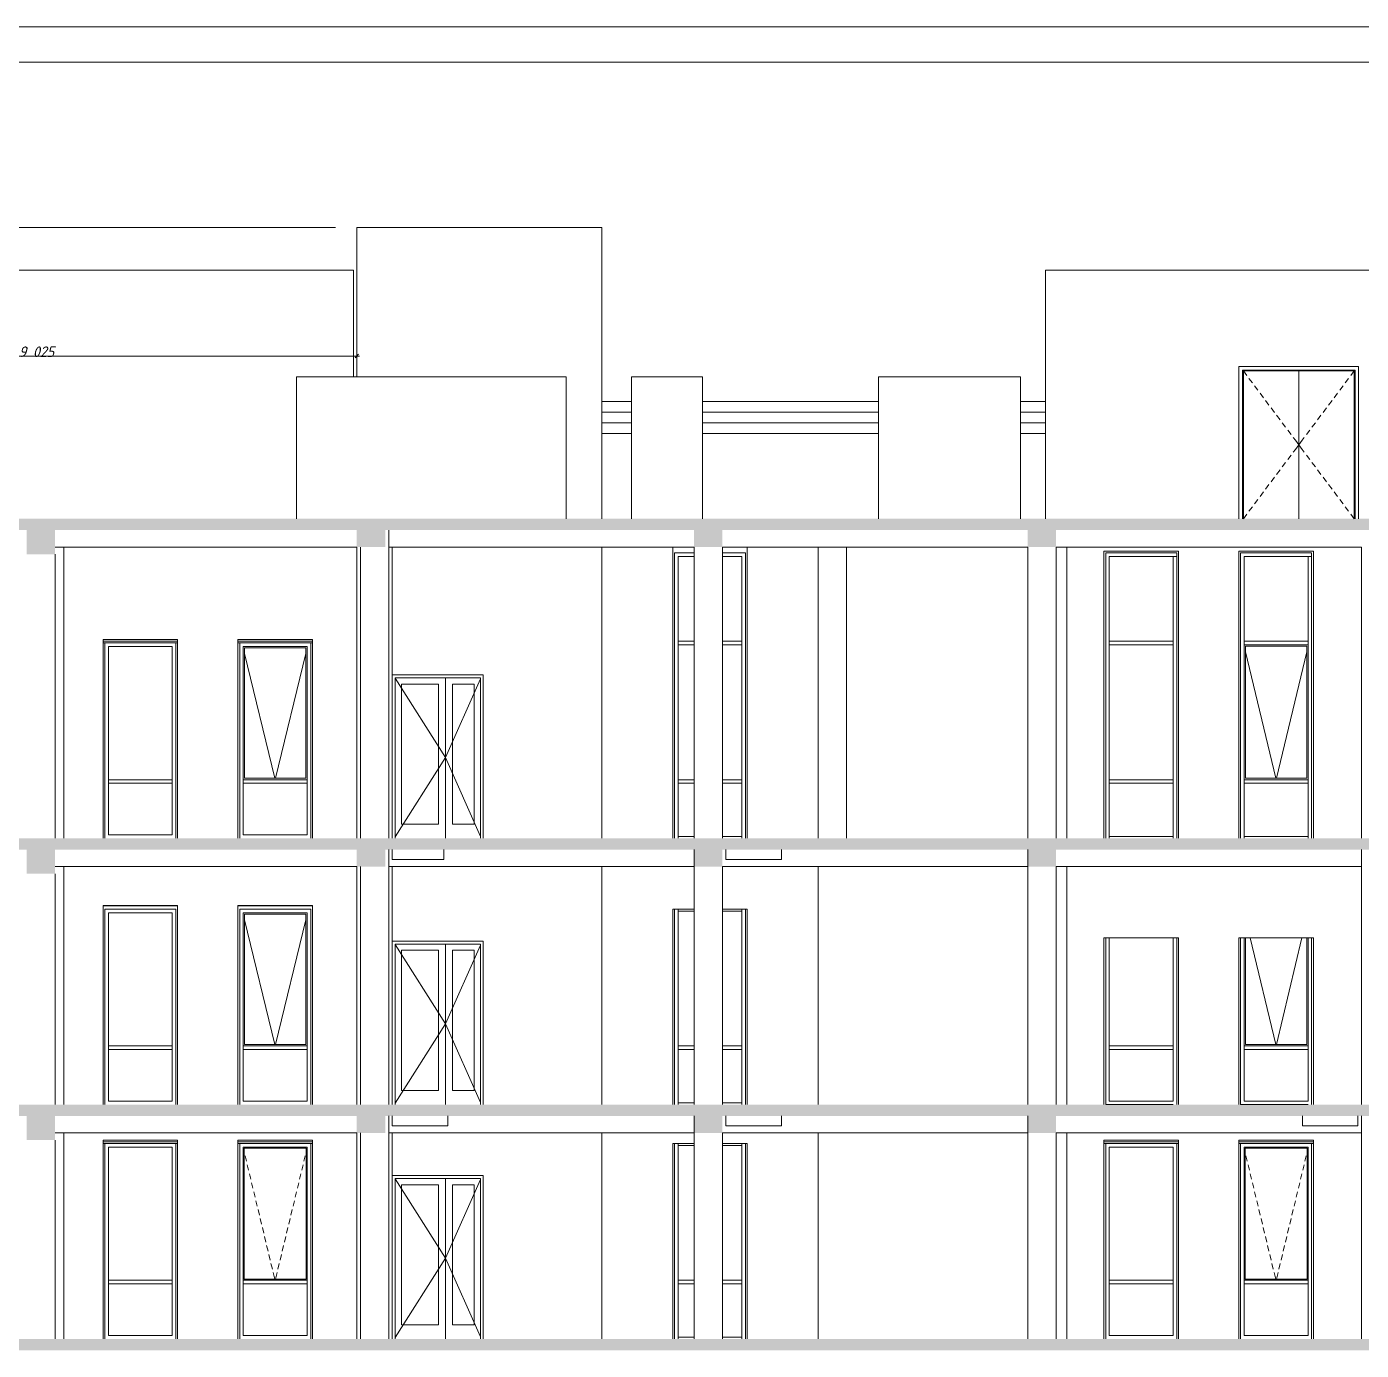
# Model space of a CAD drawing. Header units: millimetres. Extents: x 1499747 to 4230374, y -28481 to 441852.
# Drawn here: x 2360744 to 2379544, y 13355 to 31994 of the extents above; entities that cross this region are included whole.
import ezdxf
from ezdxf.xclip import XClip

# ---------------------------------------------------------------- set-up
doc = ezdxf.new("R2010")
doc.units = ezdxf.units.MM
doc.header["$MEASUREMENT"] = 0
doc.header["$XCLIPFRAME"] = 0
for name, color, linetype, lineweight in [('1 Разрез_23_0_Ном._пера__7_Ном._пера__7', 7, 'Continuous', 18), ('1 Разрез_23_Витражные окна_Ном._пера__1_Ном._пера__7', 7, 'Continuous', 18), ('1 Разрез_23_Витражные окна_Ном._пера__92_Ном._пера__233', 233, 'Continuous', 18), ('1 Разрез_23_Выступы_Ном._пера__1_Ном._пера__7', 7, 'Continuous', 18), ('1 Разрез_23_Двери Archicad_Ном._пера__3_Ном._пера__30', 30, 'Continuous', 18), ('1 Разрез_23_Двери Archicad_Ном._пера__87_Ном._пера__251', 251, 'Continuous', 18), ('1 Разрез_23_Конструктив - Балки_Ном._пера__10_Ном._пера__134', 134, 'Continuous', 18), ('1 Разрез_23_Конструктив - Балки_Ном._пера__7', 7, 'Continuous', 18), ('1 Разрез_23_Конструктив - Колонны_Ном._пера__1_Ном._пера__7', 7, 'Continuous', 18), ('1 Разрез_23_Конструктив - Колонны_Ном._пера__8_Ном._пера__12', 12, 'Continuous', 18), ('1 Разрез_23_Конструктив - Отвестрия для Шахты в перекрытие_Ном._пера__1_Ном._пера__7', 7, 'Continuous', 18), ('1 Разрез_23_Конструктив - Перекрытия_Ном._пера__7', 7, 'Continuous', 18), ('1 Разрез_23_Конструктив - Стены Ненесущие Газоблок_Ном._пера__1_Ном._пера__7', 7, 'Continuous', 18), ('1 Разрез_23_Конструктив - Стены Ненесущие Газоблок_Ном._пера__87_Ном._пера__251', 251, 'Continuous', 18), ('1 Разрез_23_Конструктив - Стены Несущие_Ном._пера__1_Ном._пера__7', 7, 'Continuous', 18), ('1 Разрез_23_Конструктив - Стены Несущие_Ном._пера__87_Ном._пера__251', 251, 'Continuous', 18), ('1 Разрез_23_Окна Archicad_Ном._пера__87_Ном._пера__251', 251, 'Continuous', 18), ('1 Разрез_23_Размер - ГКЛ перегородки_Ном._пера__1_Ном._пера__7', 7, 'Continuous', 18), ('1 Разрез_23_Размер - Общий_Ном._пера__1_Ном._пера__7', 7, 'Continuous', 18), ('1 Разрез_23_Ребра Навес_Ном._пера__1_Ном._пера__7', 7, 'Continuous', 18)]:
    doc.layers.add(name, color=color, linetype=linetype, lineweight=lineweight)
doc.layers.add('Чертеж и Рисунок', color=7, linetype='Continuous')
doc.styles.add('СГЕНЕРИР_СТИЛЬ_1', font='')
doc.styles.get('СГЕНЕРИР_СТИЛЬ_1').set_extended_font_data('GOST Common', italic=True)

# ---------------------------------------------------------------- blocks, each defined once
blk = doc.blocks.new('Чертеж_1_23', base_point=(1274000, 29700))
at = {"layer": '1 Разрез_23_Конструктив - Балки_Ном._пера__7', "linetype": 'Continuous'}
for points in [[(1254542, 52580), (1254542, 52240), (1254942, 52240), (1254942, 52580)], [(1259592, 52580), (1259192, 52580), (1259192, 52340), (1259592, 52340)], [(1264342, 52580), (1263942, 52580), (1263942, 52340), (1264342, 52340)], [(1269042, 52580), (1268642, 52580), (1268642, 52340), (1269042, 52340)], [(1254542, 48080), (1254542, 47740), (1254942, 47740), (1254942, 48080)], [(1259592, 48080), (1259192, 48080), (1259192, 47840), (1259592, 47840)], [(1264342, 48080), (1263942, 48080), (1263942, 47840), (1264342, 47840)], [(1269042, 48080), (1268642, 48080), (1268642, 47840), (1269042, 47840)], [(1254542, 44330), (1254542, 43990), (1254942, 43990), (1254942, 44330)], [(1259592, 44330), (1259192, 44330), (1259192, 44090), (1259592, 44090)], [(1264342, 44330), (1263942, 44330), (1263942, 44090), (1264342, 44090)], [(1269042, 44330), (1268642, 44330), (1268642, 44090), (1269042, 44090)]]:
    blk.add_hatch(color=256, dxfattribs=at).paths.add_polyline_path(points)
at = {"layer": '1 Разрез_23_Конструктив - Перекрытия_Ном._пера__7', "linetype": 'Continuous'}
for points in [[(1247807, 52580), (1256659, 52580), (1256659, 52740), (1247807, 52740)], [(1256659, 52740), (1256659, 52580), (1277941, 52580), (1277941, 52740)], [(1256659, 48240), (1244717, 48240), (1244717, 48080), (1256659, 48080)], [(1256659, 48240), (1256659, 48080), (1277992, 48080), (1277992, 48240)], [(1256659, 44490), (1239242, 44490), (1239242, 44330), (1256659, 44330)], [(1277992, 44490), (1256659, 44490), (1256659, 44330), (1277992, 44330)], [(1256659, 41190), (1240392, 41190), (1240392, 41030), (1256659, 41030)], [(1256659, 41030), (1277992, 41030), (1277992, 41190), (1256659, 41190)]]:
    blk.add_hatch(color=256, dxfattribs=at).paths.add_polyline_path(points)
at = {"layer": '1 Разрез_23_0_Ном._пера__7_Ном._пера__7', "linetype": 'Continuous', "flags": 128}
blk.add_lwpolyline([(1316000, 59668), (1232000, 59668)], dxfattribs=at)
blk.add_lwpolyline([(1234000, 59168), (1234000, 768), (1315500, 768), (1315500, 59168)], close=True, dxfattribs=at)
at = {"layer": '1 Разрез_23_Витражные окна_Ном._пера__1_Ном._пера__7', "linetype": 'Continuous'}
for p, q in [((1263667, 52260), (1263667, 51690)), ((1263942, 52260), (1263667, 52260)), ((1263717, 52210), (1263717, 51690)), ((1263942, 52210), (1263717, 52210)), ((1264387, 52260), (1264342, 52260)), ((1264387, 52210), (1264342, 52210)), ((1264667, 52260), (1264387, 52260)), ((1264617, 52210), (1264387, 52210)), ((1264617, 51690), (1264617, 52210)), ((1264667, 51690), (1264667, 52260)), ((1269742, 52260), (1270692, 52260)), ((1269742, 51280), (1269742, 52260)), ((1269792, 52210), (1270692, 52210)), ((1269792, 51280), (1269792, 52210)), ((1270692, 52260), (1270742, 52260)), ((1270692, 52210), (1270742, 52210)), ((1270692, 52210), (1270692, 51280)), ((1270742, 52260), (1270742, 52210)), ((1270742, 52210), (1270742, 51280)), ((1271642, 52260), (1272592, 52260)), ((1271642, 51280), (1271642, 52260)), ((1271692, 52210), (1272592, 52210)), ((1271692, 51280), (1271692, 52210)), ((1272592, 52260), (1272642, 52260)), ((1272592, 52210), (1272642, 52210)), ((1272592, 52210), (1272592, 51280)), ((1272642, 52260), (1272642, 52210)), ((1272642, 52210), (1272642, 51280)), ((1263667, 51690), (1263667, 50990)), ((1263717, 51690), (1263717, 51015)), ((1264617, 51015), (1264617, 51690)), ((1264667, 50990), (1264667, 51690)), ((1269742, 50990), (1269742, 51280)), ((1269792, 51015), (1269792, 51280)), ((1270692, 51280), (1270692, 50990)), ((1270742, 51280), (1270742, 50990)), ((1271642, 50990), (1271642, 51280)), ((1271692, 51015), (1271692, 51280)), ((1272592, 51280), (1272592, 50990)), ((1272642, 51280), (1272642, 50990)), ((1255642, 50640), (1255642, 50990)), ((1256142, 50990), (1255642, 50990)), ((1256642, 50990), (1256142, 50990)), ((1256642, 50640), (1256642, 50990)), ((1257542, 50640), (1257542, 50990)), ((1258042, 50990), (1257542, 50990)), ((1258542, 50990), (1258042, 50990)), ((1258542, 50640), (1258542, 50990)), ((1263667, 50990), (1263667, 49040)), ((1263942, 51015), (1263717, 51015)), ((1263717, 51015), (1263717, 50990)), ((1263717, 50990), (1263717, 50965)), ((1263717, 50965), (1263717, 49065)), ((1263942, 50965), (1263717, 50965)), ((1264387, 51015), (1264342, 51015)), ((1264387, 50965), (1264342, 50965)), ((1264617, 51015), (1264387, 51015)), ((1264617, 50965), (1264387, 50965)), ((1264617, 50990), (1264617, 51015)), ((1264617, 50965), (1264617, 50990)), ((1264617, 49065), (1264617, 50965)), ((1264667, 49040), (1264667, 50990)), ((1269742, 49040), (1269742, 50990)), ((1269792, 50990), (1269792, 51015)), ((1270692, 51015), (1269792, 51015)), ((1269792, 50965), (1269792, 50990)), ((1269792, 49065), (1269792, 50965)), ((1270692, 50965), (1269792, 50965)), ((1270692, 50990), (1270692, 50560)), ((1270742, 50990), (1270742, 50560)), ((1271642, 49040), (1271642, 50990)), ((1271692, 50990), (1271692, 51015)), ((1272592, 51015), (1271692, 51015)), ((1271692, 50965), (1271692, 50990)), ((1271692, 49065), (1271692, 50965)), ((1272592, 50965), (1271692, 50965)), ((1272592, 50990), (1272592, 50560)), ((1272642, 50990), (1272642, 50560)), ((1255692, 50640), (1255692, 50940)), ((1256142, 50940), (1255692, 50940)), ((1256592, 50940), (1256142, 50940)), ((1256592, 50640), (1256592, 50940)), ((1257592, 50640), (1257592, 50940)), ((1258042, 50940), (1257592, 50940)), ((1257612, 49085), (1257612, 50920)), ((1257612, 50920), (1258472, 50920)), ((1258492, 50940), (1258042, 50940)), ((1258472, 50920), (1258472, 49085)), ((1258492, 50640), (1258492, 50940)), ((1271712, 50945), (1271712, 49085)), ((1272572, 50945), (1271712, 50945)), ((1272572, 49085), (1272572, 50945)), ((1255642, 49240), (1255642, 50640)), ((1255692, 49240), (1255692, 50640)), ((1256592, 49240), (1256592, 50640)), ((1256642, 49240), (1256642, 50640)), ((1257542, 49240), (1257542, 50640)), ((1257592, 49240), (1257592, 50640)), ((1258492, 49240), (1258492, 50640)), ((1258542, 49240), (1258542, 50640)), ((1270692, 50560), (1270692, 49040)), ((1270742, 50560), (1270742, 49040)), ((1272592, 50560), (1272592, 49040)), ((1272642, 50560), (1272642, 49040)), ((1255642, 49040), (1255642, 49240)), ((1255692, 49065), (1255692, 49240)), ((1256592, 49040), (1256592, 49240)), ((1256642, 49040), (1256642, 49240)), ((1257542, 49040), (1257542, 49240)), ((1257592, 49065), (1257592, 49240)), ((1258472, 49085), (1257612, 49085)), ((1258492, 49040), (1258492, 49240)), ((1258542, 49040), (1258542, 49240)), ((1271712, 49085), (1272572, 49085)), ((1255642, 48240), (1255642, 49040)), ((1255692, 49065), (1256142, 49065)), ((1255692, 49040), (1255692, 49065)), ((1255692, 49015), (1255692, 49040)), ((1255692, 49015), (1256142, 49015)), ((1255692, 48290), (1255692, 49015)), ((1256142, 49065), (1256592, 49065)), ((1256142, 49015), (1256592, 49015)), ((1256592, 48290), (1256592, 49040)), ((1256642, 48240), (1256642, 49040)), ((1257542, 48240), (1257542, 49040)), ((1257592, 49065), (1258042, 49065)), ((1257592, 49040), (1257592, 49065)), ((1257592, 49015), (1257592, 49040)), ((1257592, 49015), (1258042, 49015)), ((1257592, 48290), (1257592, 49015)), ((1258042, 49065), (1258492, 49065)), ((1258042, 49015), (1258492, 49015)), ((1258492, 48290), (1258492, 49040)), ((1258542, 48240), (1258542, 49040)), ((1263667, 49040), (1263667, 48240)), ((1263942, 49065), (1263717, 49065)), ((1263717, 49065), (1263717, 49040)), ((1263717, 49040), (1263717, 49015)), ((1263717, 49015), (1263717, 48265)), ((1263942, 49015), (1263717, 49015)), ((1264387, 49065), (1264342, 49065)), ((1264387, 49015), (1264342, 49015)), ((1264617, 49065), (1264387, 49065)), ((1264617, 49015), (1264387, 49015)), ((1264617, 49040), (1264617, 49065)), ((1264617, 49015), (1264617, 49040)), ((1264617, 48265), (1264617, 49015)), ((1264667, 48240), (1264667, 49040)), ((1269742, 48690), (1269742, 49040)), ((1269792, 49040), (1269792, 49065)), ((1270692, 49065), (1269792, 49065)), ((1269792, 49015), (1269792, 49040)), ((1270692, 49015), (1269792, 49015)), ((1269792, 48690), (1269792, 49015)), ((1270692, 49040), (1270692, 48690)), ((1270742, 49040), (1270742, 48690)), ((1271642, 48690), (1271642, 49040)), ((1271692, 49040), (1271692, 49065)), ((1272592, 49065), (1271692, 49065)), ((1271692, 49015), (1271692, 49040)), ((1272592, 49015), (1271692, 49015)), ((1271692, 48690), (1271692, 49015)), ((1272592, 49040), (1272592, 48690)), ((1272642, 49040), (1272642, 48690)), ((1269742, 48240), (1269742, 48690)), ((1269792, 48265), (1269792, 48690)), ((1270692, 48690), (1270692, 48240)), ((1270742, 48690), (1270742, 48240)), ((1271642, 48240), (1271642, 48690)), ((1271692, 48265), (1271692, 48690)), ((1272592, 48690), (1272592, 48240)), ((1272642, 48690), (1272642, 48240)), ((1255692, 48290), (1256142, 48290)), ((1256142, 48290), (1256592, 48290)), ((1257592, 48290), (1258042, 48290)), ((1258042, 48290), (1258492, 48290)), ((1263942, 48265), (1263717, 48265)), ((1263717, 48265), (1263717, 48240)), ((1264387, 48265), (1264342, 48265)), ((1264617, 48265), (1264387, 48265)), ((1264617, 48240), (1264617, 48265)), ((1269792, 48240), (1269792, 48265)), ((1270692, 48265), (1269792, 48265)), ((1271692, 48240), (1271692, 48265)), ((1272592, 48265), (1271692, 48265)), ((1255642, 46890), (1255642, 47240)), ((1256142, 47240), (1255642, 47240)), ((1255692, 46890), (1255692, 47190)), ((1256142, 47190), (1255692, 47190)), ((1256642, 47240), (1256142, 47240)), ((1256592, 47190), (1256142, 47190)), ((1256592, 46890), (1256592, 47190)), ((1256642, 46890), (1256642, 47240)), ((1257542, 46890), (1257542, 47240)), ((1258042, 47240), (1257542, 47240)), ((1257592, 46890), (1257592, 47190)), ((1258042, 47190), (1257592, 47190)), ((1258542, 47240), (1258042, 47240)), ((1258492, 47190), (1258042, 47190)), ((1258492, 46890), (1258492, 47190)), ((1258542, 46890), (1258542, 47240)), ((1263667, 47240), (1263667, 45290)), ((1263717, 47240), (1263717, 47215)), ((1263717, 47215), (1263717, 45315)), ((1263942, 47215), (1263717, 47215)), ((1264387, 47215), (1264342, 47215)), ((1264617, 47215), (1264387, 47215)), ((1264617, 47215), (1264617, 47240)), ((1264617, 45315), (1264617, 47215)), ((1264667, 45290), (1264667, 47240)), ((1257612, 45335), (1257612, 47170)), ((1257612, 47170), (1258472, 47170)), ((1258472, 47170), (1258472, 45335)), ((1255642, 45490), (1255642, 46890)), ((1255692, 45490), (1255692, 46890)), ((1256592, 45490), (1256592, 46890)), ((1256642, 45490), (1256642, 46890)), ((1257542, 45490), (1257542, 46890)), ((1257592, 45490), (1257592, 46890)), ((1258492, 45490), (1258492, 46890)), ((1258542, 45490), (1258542, 46890)), ((1269742, 46100), (1269742, 46840)), ((1269792, 46100), (1269792, 46840)), ((1270692, 46840), (1270692, 46790)), ((1270742, 46840), (1270742, 46790)), ((1271642, 46100), (1271642, 46840)), ((1271692, 46100), (1271692, 46840)), ((1271712, 46840), (1271712, 45335)), ((1272572, 45335), (1272572, 46840)), ((1272592, 46840), (1272592, 46790)), ((1272642, 46840), (1272642, 46790)), ((1270692, 46790), (1270692, 46100)), ((1270742, 46790), (1270742, 46100)), ((1272592, 46790), (1272592, 46100)), ((1272642, 46790), (1272642, 46100)), ((1269742, 45290), (1269742, 46100)), ((1269792, 45315), (1269792, 46100)), ((1270692, 46100), (1270692, 45390)), ((1270742, 46100), (1270742, 45390)), ((1271642, 45290), (1271642, 46100)), ((1271692, 45315), (1271692, 46100)), ((1272592, 46100), (1272592, 45390)), ((1272642, 46100), (1272642, 45390)), ((1255642, 45290), (1255642, 45490)), ((1255692, 45315), (1255692, 45490)), ((1255692, 45290), (1255692, 45315)), ((1255692, 45315), (1256142, 45315)), ((1256142, 45315), (1256592, 45315)), ((1256592, 45290), (1256592, 45490)), ((1256642, 45290), (1256642, 45490)), ((1257542, 45290), (1257542, 45490)), ((1257592, 45315), (1257592, 45490)), ((1257592, 45290), (1257592, 45315)), ((1257592, 45315), (1258042, 45315)), ((1258472, 45335), (1257612, 45335)), ((1258042, 45315), (1258492, 45315)), ((1258492, 45290), (1258492, 45490)), ((1258542, 45290), (1258542, 45490)), ((1263942, 45315), (1263717, 45315)), ((1263717, 45315), (1263717, 45290)), ((1264387, 45315), (1264342, 45315)), ((1264617, 45315), (1264387, 45315)), ((1264617, 45290), (1264617, 45315)), ((1269792, 45290), (1269792, 45315)), ((1270692, 45315), (1269792, 45315)), ((1270692, 45390), (1270692, 45290)), ((1270742, 45390), (1270742, 45290)), ((1271692, 45290), (1271692, 45315)), ((1272592, 45315), (1271692, 45315)), ((1271712, 45335), (1272572, 45335)), ((1272592, 45390), (1272592, 45290)), ((1272642, 45390), (1272642, 45290)), ((1255642, 44490), (1255642, 45290)), ((1255692, 45265), (1255692, 45290)), ((1255692, 45265), (1256142, 45265)), ((1255692, 44540), (1255692, 45265)), ((1256142, 45265), (1256592, 45265)), ((1256592, 44540), (1256592, 45290)), ((1256642, 44490), (1256642, 45290)), ((1257542, 44490), (1257542, 45290)), ((1257592, 45265), (1257592, 45290)), ((1257592, 45265), (1258042, 45265)), ((1257592, 44540), (1257592, 45265)), ((1258042, 45265), (1258492, 45265)), ((1258492, 44540), (1258492, 45290)), ((1258542, 44490), (1258542, 45290)), ((1263667, 45290), (1263667, 44490)), ((1263717, 45290), (1263717, 45265)), ((1263717, 45265), (1263717, 44515)), ((1263942, 45265), (1263717, 45265)), ((1264387, 45265), (1264342, 45265)), ((1264617, 45265), (1264387, 45265)), ((1264617, 45265), (1264617, 45290)), ((1264617, 44515), (1264617, 45265)), ((1264667, 44490), (1264667, 45290)), ((1269742, 44490), (1269742, 45290)), ((1269792, 45265), (1269792, 45290)), ((1270692, 45265), (1269792, 45265)), ((1269792, 44540), (1269792, 45265)), ((1270692, 45290), (1270692, 44540)), ((1270742, 45290), (1270742, 44490)), ((1271642, 44490), (1271642, 45290)), ((1271692, 44540), (1271692, 45290)), ((1272592, 45265), (1271692, 45265)), ((1272592, 45290), (1272592, 44540)), ((1272642, 45290), (1272642, 44490)), ((1255692, 44540), (1256142, 44540)), ((1256142, 44540), (1256592, 44540)), ((1257592, 44540), (1258042, 44540)), ((1258042, 44540), (1258492, 44540)), ((1263942, 44515), (1263717, 44515)), ((1263717, 44515), (1263717, 44490)), ((1264387, 44515), (1264342, 44515)), ((1264617, 44515), (1264387, 44515)), ((1264617, 44490), (1264617, 44515)), ((1270692, 44490), (1269742, 44490)), ((1270692, 44540), (1269792, 44540)), ((1272592, 44490), (1271642, 44490)), ((1272592, 44540), (1271692, 44540)), ((1255642, 43590), (1255642, 43940)), ((1256142, 43940), (1255642, 43940)), ((1255692, 43590), (1255692, 43890)), ((1256142, 43890), (1255692, 43890)), ((1256642, 43940), (1256142, 43940)), ((1256592, 43890), (1256142, 43890)), ((1256592, 43590), (1256592, 43890)), ((1256642, 43590), (1256642, 43940)), ((1257542, 43590), (1257542, 43940)), ((1258042, 43940), (1257542, 43940)), ((1257592, 43590), (1257592, 43890)), ((1258042, 43890), (1257592, 43890)), ((1257607, 43875), (1258477, 43875)), ((1257607, 42030), (1257607, 43875)), ((1258542, 43940), (1258042, 43940)), ((1258492, 43890), (1258042, 43890)), ((1258477, 43875), (1258477, 42030)), ((1258492, 43590), (1258492, 43890)), ((1258542, 43590), (1258542, 43940)), ((1263667, 43940), (1263667, 41990)), ((1263717, 43940), (1263717, 43915)), ((1263717, 43915), (1263942, 43915)), ((1263717, 43915), (1263717, 42015)), ((1264342, 43915), (1264387, 43915)), ((1264387, 43915), (1264617, 43915)), ((1264617, 43915), (1264617, 43940)), ((1264617, 42015), (1264617, 43915)), ((1264667, 41990), (1264667, 43940)), ((1269742, 43590), (1269742, 43940)), ((1270242, 43940), (1269742, 43940)), ((1269792, 43590), (1269792, 43890)), ((1270242, 43890), (1269792, 43890)), ((1270742, 43940), (1270242, 43940)), ((1270692, 43890), (1270242, 43890)), ((1270692, 43590), (1270692, 43890)), ((1270742, 43590), (1270742, 43940)), ((1271642, 43590), (1271642, 43940)), ((1272142, 43940), (1271642, 43940)), ((1271692, 43590), (1271692, 43890)), ((1272142, 43890), (1271692, 43890)), ((1271707, 43875), (1272577, 43875)), ((1271707, 42030), (1271707, 43875)), ((1272642, 43940), (1272142, 43940)), ((1272592, 43890), (1272142, 43890)), ((1272577, 43875), (1272577, 42030)), ((1272592, 43590), (1272592, 43890)), ((1272642, 43590), (1272642, 43940)), ((1255642, 42190), (1255642, 43590)), ((1255692, 42190), (1255692, 43590)), ((1256592, 42190), (1256592, 43590)), ((1256642, 42190), (1256642, 43590)), ((1257542, 42190), (1257542, 43590)), ((1257592, 42190), (1257592, 43590)), ((1258492, 42190), (1258492, 43590)), ((1258542, 42190), (1258542, 43590)), ((1269742, 42190), (1269742, 43590)), ((1269792, 42190), (1269792, 43590)), ((1270692, 42190), (1270692, 43590)), ((1270742, 42190), (1270742, 43590)), ((1271642, 42190), (1271642, 43590)), ((1271692, 42190), (1271692, 43590)), ((1272592, 42190), (1272592, 43590)), ((1272642, 42190), (1272642, 43590)), ((1255642, 41990), (1255642, 42190)), ((1255692, 42015), (1255692, 42190)), ((1256592, 41990), (1256592, 42190)), ((1256642, 41990), (1256642, 42190)), ((1257542, 41990), (1257542, 42190)), ((1257592, 42015), (1257592, 42190)), ((1258492, 41990), (1258492, 42190)), ((1258542, 41990), (1258542, 42190)), ((1269742, 41990), (1269742, 42190)), ((1269792, 42015), (1269792, 42190)), ((1270692, 41990), (1270692, 42190)), ((1270742, 41990), (1270742, 42190)), ((1271642, 41990), (1271642, 42190)), ((1271692, 42015), (1271692, 42190)), ((1272592, 41990), (1272592, 42190)), ((1272642, 41990), (1272642, 42190)), ((1255642, 41190), (1255642, 41990)), ((1255692, 42015), (1256142, 42015)), ((1255692, 41990), (1255692, 42015)), ((1255692, 41965), (1255692, 41990)), ((1255692, 41965), (1256142, 41965)), ((1255692, 41240), (1255692, 41965)), ((1256142, 42015), (1256592, 42015)), ((1256142, 41965), (1256592, 41965)), ((1256592, 41240), (1256592, 41990)), ((1256642, 41190), (1256642, 41990)), ((1257542, 41190), (1257542, 41990)), ((1257592, 42015), (1258042, 42015)), ((1257592, 41990), (1257592, 42015)), ((1257592, 41965), (1257592, 41990)), ((1257592, 41965), (1258042, 41965)), ((1257592, 41240), (1257592, 41965)), ((1258477, 42030), (1257607, 42030)), ((1258042, 42015), (1258492, 42015)), ((1258042, 41965), (1258492, 41965)), ((1258492, 41240), (1258492, 41990)), ((1258542, 41190), (1258542, 41990)), ((1263667, 41990), (1263667, 41190)), ((1263717, 42015), (1263717, 41990)), ((1263717, 42015), (1263942, 42015)), ((1263717, 41990), (1263717, 41965)), ((1263717, 41965), (1263717, 41215)), ((1263717, 41965), (1263942, 41965)), ((1264342, 42015), (1264387, 42015)), ((1264342, 41965), (1264387, 41965)), ((1264387, 42015), (1264617, 42015)), ((1264387, 41965), (1264617, 41965)), ((1264617, 41990), (1264617, 42015)), ((1264617, 41965), (1264617, 41990)), ((1264617, 41215), (1264617, 41965)), ((1264667, 41190), (1264667, 41990)), ((1269742, 41190), (1269742, 41990)), ((1269792, 42015), (1270242, 42015)), ((1269792, 41990), (1269792, 42015)), ((1269792, 41965), (1269792, 41990)), ((1269792, 41965), (1270242, 41965)), ((1269792, 41240), (1269792, 41965)), ((1270242, 42015), (1270692, 42015)), ((1270242, 41965), (1270692, 41965)), ((1270692, 41240), (1270692, 41990)), ((1270742, 41190), (1270742, 41990)), ((1271642, 41190), (1271642, 41990)), ((1271692, 42015), (1272142, 42015)), ((1271692, 41990), (1271692, 42015)), ((1271692, 41965), (1271692, 41990)), ((1271692, 41965), (1272142, 41965)), ((1271692, 41240), (1271692, 41965)), ((1272577, 42030), (1271707, 42030)), ((1272142, 42015), (1272592, 42015)), ((1272142, 41965), (1272592, 41965)), ((1272592, 41240), (1272592, 41990)), ((1272642, 41190), (1272642, 41990)), ((1255692, 41240), (1256142, 41240)), ((1256142, 41240), (1256592, 41240)), ((1257592, 41240), (1258042, 41240)), ((1258042, 41240), (1258492, 41240)), ((1263942, 41215), (1263717, 41215)), ((1263717, 41215), (1263717, 41190)), ((1264387, 41215), (1264342, 41215)), ((1264617, 41215), (1264387, 41215)), ((1264617, 41190), (1264617, 41215)), ((1269792, 41240), (1270242, 41240)), ((1270242, 41240), (1270692, 41240)), ((1271692, 41240), (1272142, 41240)), ((1272142, 41240), (1272592, 41240))]:
    blk.add_line(p, q, dxfattribs=at)
at = {"layer": '1 Разрез_23_Витражные окна_Ном._пера__92_Ном._пера__233', "linetype": 'Continuous'}
for p, q in [((1257612, 50841), (1258036, 49085)), ((1258472, 50841), (1258048, 49085)), ((1271712, 50865), (1272136, 49085)), ((1272572, 50865), (1272147, 49085)), ((1257612, 47091), (1258036, 45335)), ((1258472, 47091), (1258048, 45335)), ((1271777, 46840), (1272136, 45335)), ((1272506, 46840), (1272147, 45335)), ((1257592, 43874), (1257605, 43817)), ((1258492, 43874), (1258478, 43817)), ((1271692, 43874), (1271705, 43817)), ((1272592, 43874), (1272578, 43817)), ((1257617, 43768), (1257636, 43691)), ((1257648, 43642), (1257666, 43564)), ((1258436, 43642), (1258417, 43564)), ((1258466, 43768), (1258447, 43691)), ((1271717, 43768), (1271736, 43691)), ((1271748, 43642), (1271766, 43564)), ((1272536, 43642), (1272517, 43564)), ((1272566, 43768), (1272547, 43691)), ((1257678, 43516), (1257697, 43438)), ((1258405, 43516), (1258386, 43438)), ((1271778, 43516), (1271797, 43438)), ((1272505, 43516), (1272486, 43438)), ((1257709, 43389), (1257727, 43311)), ((1257739, 43263), (1257758, 43185)), ((1258344, 43263), (1258325, 43185)), ((1258375, 43389), (1258356, 43311)), ((1271809, 43389), (1271827, 43311)), ((1271839, 43263), (1271858, 43185)), ((1272444, 43263), (1272425, 43185)), ((1272475, 43389), (1272456, 43311)), ((1257770, 43136), (1257788, 43059)), ((1258314, 43136), (1258295, 43059)), ((1271870, 43136), (1271888, 43059)), ((1272414, 43136), (1272395, 43059)), ((1257800, 43010), (1257819, 42932)), ((1257831, 42884), (1257849, 42806)), ((1258253, 42884), (1258234, 42806)), ((1258283, 43010), (1258264, 42932)), ((1271900, 43010), (1271919, 42932)), ((1271931, 42884), (1271949, 42806)), ((1272353, 42884), (1272334, 42806)), ((1272383, 43010), (1272364, 42932)), ((1257861, 42757), (1257880, 42680)), ((1258222, 42757), (1258203, 42680)), ((1271961, 42757), (1271980, 42680)), ((1272322, 42757), (1272303, 42680)), ((1257892, 42631), (1257910, 42553)), ((1257922, 42505), (1257941, 42427)), ((1258161, 42505), (1258142, 42427)), ((1258192, 42631), (1258173, 42553)), ((1271992, 42631), (1272010, 42553)), ((1272022, 42505), (1272041, 42427)), ((1272261, 42505), (1272242, 42427)), ((1272291, 42631), (1272273, 42553)), ((1257953, 42378), (1257971, 42300)), ((1258131, 42378), (1258112, 42300)), ((1272053, 42378), (1272071, 42300)), ((1272230, 42378), (1272212, 42300)), ((1257983, 42252), (1258002, 42174)), ((1258014, 42125), (1258023, 42087)), ((1258070, 42125), (1258060, 42087)), ((1258100, 42252), (1258081, 42174)), ((1272083, 42252), (1272102, 42174)), ((1272114, 42125), (1272123, 42087)), ((1272169, 42125), (1272160, 42087)), ((1272200, 42252), (1272181, 42174)), ((1258023, 42087), (1258037, 42030)), ((1258037, 42030), (1258040, 42015)), ((1258046, 42030), (1258043, 42015)), ((1258060, 42087), (1258046, 42030)), ((1272123, 42087), (1272137, 42030)), ((1272137, 42030), (1272140, 42015)), ((1272146, 42030), (1272143, 42015)), ((1272160, 42087), (1272146, 42030))]:
    blk.add_line(p, q, dxfattribs=at)
at = {"layer": '1 Разрез_23_Выступы_Ном._пера__1_Ном._пера__7', "linetype": 'Continuous'}
for p, q in [((1256667, 51017), (1255617, 51017)), ((1255642, 50990), (1255617, 50990)), ((1256667, 50990), (1256642, 50990)), ((1258567, 51017), (1257517, 51017)), ((1257542, 50990), (1257517, 50990)), ((1258567, 50990), (1258542, 50990)), ((1256667, 43967), (1255617, 43967)), ((1255642, 43940), (1255617, 43940)), ((1256667, 43940), (1256642, 43940)), ((1258567, 43967), (1257517, 43967)), ((1257542, 43940), (1257517, 43940)), ((1258567, 43940), (1258542, 43940)), ((1270767, 43967), (1269717, 43967)), ((1269742, 43940), (1269717, 43940)), ((1270767, 43940), (1270742, 43940)), ((1272667, 43967), (1271617, 43967)), ((1271642, 43940), (1271617, 43940)), ((1272667, 43940), (1272642, 43940))]:
    blk.add_line(p, q, dxfattribs=at)
at = {"layer": '1 Разрез_23_Двери Archicad_Ном._пера__3_Ном._пера__30', "linetype": 'Continuous'}
for p, q in [((1262642, 55070), (1262642, 55012)), ((1262642, 54976), (1262642, 54918)), ((1262642, 54881), (1262642, 54823)), ((1262642, 54787), (1262642, 54729)), ((1271618, 52740), (1271618, 54883)), ((1271618, 54883), (1273304, 54883)), ((1271668, 54833), (1271668, 52740)), ((1273254, 54833), (1271668, 54833)), ((1271681, 54820), (1271729, 54756)), ((1272461, 54820), (1271681, 54820)), ((1271681, 54820), (1271681, 52740)), ((1271759, 54716), (1271807, 54652)), ((1272461, 52740), (1272461, 54820)), ((1272461, 54820), (1273241, 54820)), ((1273163, 54716), (1273115, 54652)), ((1273241, 54820), (1273193, 54756)), ((1273241, 54820), (1273241, 52740)), ((1273254, 52740), (1273254, 54833)), ((1273304, 54883), (1273304, 52740)), ((1262642, 54693), (1262642, 54635)), ((1262642, 54599), (1262642, 54541)), ((1271837, 54612), (1271885, 54548)), ((1273085, 54612), (1273037, 54548)), ((1262642, 54505), (1262642, 54447)), ((1262642, 54411), (1262642, 54353)), ((1271915, 54508), (1271963, 54444)), ((1271993, 54404), (1272041, 54340)), ((1272929, 54404), (1272881, 54340)), ((1273007, 54508), (1272959, 54444)), ((1262642, 54317), (1262642, 54259)), ((1262642, 54223), (1262642, 54165)), ((1272071, 54300), (1272119, 54236)), ((1272149, 54196), (1272197, 54132)), ((1272773, 54196), (1272725, 54132)), ((1272851, 54300), (1272803, 54236)), ((1262642, 54128), (1262642, 54071)), ((1262642, 54034), (1262642, 53976)), ((1262642, 53963), (1262642, 53905)), ((1272227, 54092), (1272275, 54028)), ((1272305, 53988), (1272353, 53924)), ((1272617, 53988), (1272569, 53924)), ((1272695, 54092), (1272647, 54028)), ((1262642, 53847), (1262642, 53905)), ((1262642, 53775), (1262642, 53833)), ((1272383, 53884), (1272413, 53844)), ((1272413, 53844), (1272461, 53780)), ((1272413, 53716), (1272461, 53780)), ((1272509, 53844), (1272461, 53780)), ((1272509, 53716), (1272461, 53780)), ((1272539, 53884), (1272509, 53844)), ((1262642, 53681), (1262642, 53739)), ((1262642, 53587), (1262642, 53645)), ((1272305, 53572), (1272353, 53636)), ((1272383, 53676), (1272413, 53716)), ((1272539, 53676), (1272509, 53716)), ((1272617, 53572), (1272569, 53636)), ((1262642, 53493), (1262642, 53551)), ((1262642, 53398), (1262642, 53456)), ((1272149, 53364), (1272197, 53428)), ((1272227, 53468), (1272275, 53532)), ((1272695, 53468), (1272647, 53532)), ((1272773, 53364), (1272725, 53428)), ((1262642, 53304), (1262642, 53362)), ((1262642, 53210), (1262642, 53268)), ((1271993, 53156), (1272041, 53220)), ((1272071, 53260), (1272119, 53324)), ((1272851, 53260), (1272803, 53324)), ((1272929, 53156), (1272881, 53220)), ((1262642, 53116), (1262642, 53174)), ((1262642, 53022), (1262642, 53080)), ((1271915, 53052), (1271963, 53116)), ((1273007, 53052), (1272959, 53116)), ((1262642, 52928), (1262642, 52986)), ((1262642, 52834), (1262642, 52892)), ((1271759, 52844), (1271807, 52908)), ((1271837, 52948), (1271885, 53012)), ((1273085, 52948), (1273037, 53012)), ((1273163, 52844), (1273115, 52908)), ((1262642, 52740), (1262642, 52798)), ((1271681, 52740), (1271729, 52804)), ((1273241, 52740), (1273193, 52804)), ((1259692, 50540), (1260972, 50540)), ((1259692, 50500), (1259692, 50540)), ((1259692, 48240), (1259692, 50500)), ((1259732, 50500), (1259732, 48240)), ((1260932, 50500), (1259732, 50500)), ((1259732, 50493), (1260442, 49376)), ((1259820, 48440), (1259820, 50412)), ((1259820, 50412), (1260342, 50412)), ((1260342, 50412), (1260342, 48440)), ((1260442, 50500), (1260442, 48240)), ((1260932, 50484), (1260442, 49376)), ((1260542, 50412), (1260542, 48440)), ((1260844, 50412), (1260542, 50412)), ((1260844, 48440), (1260844, 50412)), ((1260932, 48240), (1260932, 50500)), ((1260972, 50540), (1260972, 50500)), ((1260972, 50500), (1260972, 48240)), ((1259732, 48259), (1260442, 49376)), ((1260932, 48267), (1260442, 49376)), ((1260342, 48440), (1259820, 48440)), ((1260542, 48440), (1260844, 48440)), ((1259692, 46790), (1260972, 46790)), ((1259692, 46750), (1259692, 46790)), ((1259692, 44490), (1259692, 46750)), ((1259732, 46750), (1259732, 44490)), ((1260932, 46750), (1259732, 46750)), ((1259732, 46743), (1260442, 45626)), ((1259820, 44690), (1259820, 46662)), ((1259820, 46662), (1260342, 46662)), ((1260342, 46662), (1260342, 44690)), ((1260442, 46750), (1260442, 44490)), ((1260932, 46734), (1260442, 45626)), ((1260542, 46662), (1260542, 44690)), ((1260844, 46662), (1260542, 46662)), ((1260844, 44690), (1260844, 46662)), ((1260932, 44490), (1260932, 46750)), ((1260972, 46790), (1260972, 46750)), ((1260972, 46750), (1260972, 44490)), ((1259732, 44509), (1260442, 45626)), ((1260932, 44517), (1260442, 45626)), ((1260342, 44690), (1259820, 44690)), ((1260542, 44690), (1260844, 44690)), ((1259692, 43490), (1260972, 43490)), ((1259692, 43450), (1259692, 43490)), ((1259692, 41190), (1259692, 43450)), ((1259732, 43450), (1259732, 41190)), ((1260932, 43450), (1259732, 43450)), ((1259732, 43443), (1260442, 42326)), ((1260442, 43450), (1260442, 41190)), ((1260932, 43434), (1260442, 42326)), ((1260932, 41190), (1260932, 43450)), ((1260972, 43490), (1260972, 43450)), ((1260972, 43450), (1260972, 41190)), ((1259820, 41390), (1259820, 43362)), ((1259820, 43362), (1260342, 43362)), ((1260342, 43362), (1260342, 41390)), ((1260542, 43362), (1260542, 41390)), ((1260844, 43362), (1260542, 43362)), ((1260844, 41390), (1260844, 43362)), ((1259732, 41209), (1260442, 42326)), ((1260932, 41217), (1260442, 42326)), ((1260342, 41390), (1259820, 41390)), ((1260542, 41390), (1260844, 41390))]:
    blk.add_line(p, q, dxfattribs=at)
at = {"layer": '1 Разрез_23_Двери Archicad_Ном._пера__87_Ном._пера__251', "linetype": 'Continuous'}
for p, q in [((1255617, 51040), (1256667, 51040)), ((1255617, 48240), (1255617, 51040)), ((1256667, 51040), (1256667, 48240)), ((1257517, 51040), (1258567, 51040)), ((1257517, 48240), (1257517, 51040)), ((1258567, 51040), (1258567, 48240))]:
    blk.add_line(p, q, dxfattribs=at)
at = {"layer": '1 Разрез_23_Конструктив - Балки_Ном._пера__10_Ном._пера__134', "linetype": 'Continuous'}
for p, q in [((1256659, 52340), (1254942, 52340)), ((1256659, 52340), (1259192, 52340)), ((1259642, 52340), (1263942, 52340)), ((1264342, 52340), (1268642, 52340)), ((1269042, 52340), (1273342, 52340)), ((1256659, 47840), (1254942, 47840)), ((1256659, 47840), (1259192, 47840)), ((1259642, 47840), (1263942, 47840)), ((1264342, 47840), (1268642, 47840)), ((1269042, 47840), (1273342, 47840)), ((1256659, 44090), (1254942, 44090)), ((1256659, 44090), (1259192, 44090)), ((1259642, 44090), (1263942, 44090)), ((1264342, 44090), (1268642, 44090)), ((1269042, 44090), (1273342, 44090))]:
    blk.add_line(p, q, dxfattribs=at)
at = {"layer": '1 Разрез_23_Конструктив - Колонны_Ном._пера__1_Ном._пера__7', "linetype": 'Continuous'}
for p, q in [((1259192, 56840), (1259692, 56840)), ((1259192, 54740), (1259192, 56840)), ((1262142, 56840), (1262642, 56840)), ((1262642, 52740), (1262642, 56840))]:
    blk.add_line(p, q, dxfattribs=at)
at = {"layer": '1 Разрез_23_Конструктив - Колонны_Ном._пера__8_Ном._пера__12', "linetype": 'Continuous'}
for p, q in [((1259642, 48240), (1259642, 52580)), ((1255067, 48240), (1255067, 52340)), ((1259192, 48240), (1259192, 52340)), ((1259242, 48240), (1259242, 52340)), ((1262642, 48240), (1262642, 52340)), ((1263942, 48240), (1263942, 52340)), ((1264342, 48240), (1264342, 52340)), ((1265692, 48240), (1265692, 52340)), ((1266092, 48240), (1266092, 52340)), ((1268642, 48240), (1268642, 52340)), ((1269042, 48240), (1269042, 52340)), ((1269192, 48240), (1269192, 52340)), ((1273342, 48240), (1273342, 52340)), ((1254942, 48240), (1254942, 52240)), ((1259692, 48240), (1259692, 48240)), ((1259642, 44490), (1259642, 48080)), ((1263942, 44490), (1263942, 48080)), ((1268642, 44490), (1268642, 48080)), ((1273342, 44490), (1273342, 48080)), ((1255067, 44490), (1255067, 47840)), ((1259192, 44490), (1259192, 47840)), ((1259242, 44490), (1259242, 47840)), ((1262642, 44490), (1262642, 47840)), ((1264342, 44490), (1264342, 47840)), ((1265692, 44490), (1265692, 47840)), ((1269042, 44490), (1269042, 47840)), ((1269192, 44490), (1269192, 47840)), ((1254942, 44490), (1254942, 47740)), ((1259692, 44490), (1259692, 44490)), ((1259642, 41190), (1259642, 44330)), ((1263942, 41190), (1263942, 44330)), ((1268642, 41190), (1268642, 44330)), ((1273342, 41190), (1273342, 44330)), ((1255067, 41190), (1255067, 44090)), ((1259192, 41190), (1259192, 44090)), ((1259242, 41190), (1259242, 44090)), ((1262642, 41190), (1262642, 44090)), ((1264342, 41190), (1264342, 44090)), ((1265692, 41190), (1265692, 44090)), ((1269042, 41190), (1269042, 44090)), ((1269192, 41190), (1269192, 44090)), ((1254942, 41190), (1254942, 43990)), ((1259692, 41190), (1259692, 41190))]:
    blk.add_line(p, q, dxfattribs=at)
at = {"layer": '1 Разрез_23_Конструктив - Отвестрия для Шахты в перекрытие_Ном._пера__1_Ном._пера__7', "linetype": 'Continuous'}
for p, q in [((1259692, 47940), (1259692, 48080)), ((1260417, 47940), (1260417, 48080)), ((1264392, 47940), (1264392, 48080)), ((1265172, 47940), (1265172, 48080)), ((1259692, 47940), (1260417, 47940)), ((1264392, 47940), (1265172, 47940)), ((1259692, 44190), (1259692, 44330)), ((1259692, 44190), (1259692, 44330)), ((1260472, 44190), (1259692, 44190)), ((1260472, 44190), (1260472, 44330)), ((1260472, 44190), (1260472, 44330)), ((1264392, 44190), (1264392, 44330)), ((1264392, 44190), (1264392, 44330)), ((1265172, 44190), (1264392, 44190)), ((1265172, 44190), (1265172, 44330)), ((1272512, 44190), (1272512, 44330)), ((1273292, 44190), (1272512, 44190)), ((1273292, 44190), (1273292, 44330))]:
    blk.add_line(p, q, dxfattribs=at)
at = {"layer": '1 Разрез_23_Конструктив - Стены Ненесущие Газоблок_Ном._пера__1_Ном._пера__7', "linetype": 'Continuous'}
for p, q in [((1259147, 56240), (1249742, 56240)), ((1259147, 54740), (1259147, 56240)), ((1268892, 56240), (1268892, 52740)), ((1273591, 56240), (1268892, 56240)), ((1262142, 54740), (1258342, 54740)), ((1258342, 54740), (1258342, 52740)), ((1262142, 52740), (1262142, 54740)), ((1264062, 54740), (1263062, 54740)), ((1263062, 54740), (1263062, 52740)), ((1264062, 52740), (1264062, 54740)), ((1266542, 54740), (1266542, 52740)), ((1266542, 54740), (1268422, 54740)), ((1268422, 54740), (1268542, 54740)), ((1268542, 54740), (1268542, 52740))]:
    blk.add_line(p, q, dxfattribs=at)
at = {"layer": '1 Разрез_23_Конструктив - Стены Ненесущие Газоблок_Ном._пера__87_Ном._пера__251', "linetype": 'Continuous'}
for p, q in [((1263062, 53940), (1262642, 53940)), ((1266542, 53940), (1264062, 53940)), ((1268892, 53940), (1268542, 53940)), ((1255617, 47287), (1255617, 47291)), ((1255617, 47291), (1256667, 47291)), ((1256667, 47291), (1256667, 47287)), ((1257517, 47287), (1257517, 47291)), ((1257517, 47291), (1258567, 47291)), ((1258567, 47291), (1258567, 47287))]:
    blk.add_line(p, q, dxfattribs=at)
at = {"layer": '1 Разрез_23_Конструктив - Стены Несущие_Ном._пера__1_Ном._пера__7', "linetype": 'Continuous'}
blk.add_line((1262142, 56840), (1259692, 56840), dxfattribs=at)
at = {"layer": '1 Разрез_23_Конструктив - Стены Несущие_Ном._пера__87_Ном._пера__251', "linetype": 'Continuous'}
for p, q in [((1259692, 52340), (1259692, 50540)), ((1259692, 46790), (1259692, 47840)), ((1259692, 43490), (1259692, 44090))]:
    blk.add_line(p, q, dxfattribs=at)
at = {"layer": '1 Разрез_23_Окна Archicad_Ном._пера__87_Ном._пера__251', "linetype": 'Continuous'}
for p, q in [((1263642, 52340), (1263642, 48240)), ((1264692, 52340), (1264692, 48240)), ((1269717, 48240), (1269717, 52285)), ((1269717, 52285), (1270767, 52285)), ((1270767, 52285), (1270767, 48240)), ((1271617, 52285), (1272667, 52285)), ((1271617, 48240), (1271617, 52285)), ((1272667, 52285), (1272667, 48240)), ((1256667, 47290), (1255617, 47290)), ((1255617, 47287), (1255617, 44490)), ((1256667, 47287), (1256667, 44490)), ((1258567, 47290), (1257517, 47290)), ((1257517, 47287), (1257517, 44490)), ((1258567, 47287), (1258567, 44490)), ((1263642, 47240), (1263942, 47240)), ((1263642, 44490), (1263642, 47240)), ((1264342, 47240), (1264692, 47240)), ((1264692, 47240), (1264692, 46841)), ((1264692, 46840), (1264692, 46841)), ((1264692, 46841), (1264692, 46837)), ((1264692, 46839), (1264692, 46840)), ((1264692, 46840), (1264692, 46840)), ((1264692, 46838), (1264692, 46839)), ((1264692, 46838), (1264692, 46837)), ((1264692, 46837), (1264692, 44490)), ((1264692, 46837), (1264692, 46837)), ((1269717, 46840), (1270767, 46840)), ((1269717, 44490), (1269717, 46840)), ((1270767, 46840), (1270767, 44490)), ((1271617, 44490), (1271617, 46840)), ((1271617, 46840), (1272667, 46840)), ((1272667, 46840), (1272667, 44490)), ((1255617, 43990), (1256667, 43990)), ((1255617, 41190), (1255617, 43990)), ((1256667, 43990), (1256667, 41190)), ((1257517, 41190), (1257517, 43990)), ((1257517, 43990), (1258567, 43990)), ((1258567, 43990), (1258567, 41190)), ((1263642, 41190), (1263642, 43940)), ((1263642, 43940), (1263942, 43940)), ((1264342, 43940), (1264692, 43940)), ((1264692, 43940), (1264692, 41190)), ((1269717, 43990), (1270767, 43990)), ((1269717, 41190), (1269717, 43990)), ((1270767, 43990), (1270767, 41190)), ((1271617, 41190), (1271617, 43990)), ((1271617, 43990), (1272667, 43990)), ((1272667, 43990), (1272667, 41190))]:
    blk.add_line(p, q, dxfattribs=at)
at = {"layer": '1 Разрез_23_Размер - ГКЛ перегородки_Ном._пера__1_Ном._пера__7', "linetype": 'Continuous'}
for p, q in [((1235253, 56840), (1258892, 56840)), ((1259192, 54983), (1259192, 56540)), ((1250167, 55030), (1259192, 55030)), ((1259167, 55005), (1259217, 55055)), ((1259192, 55030), (1259229, 55030))]:
    blk.add_line(p, q, dxfattribs=at)
at = {"layer": '1 Разрез_23_Размер - Общий_Ном._пера__1_Ном._пера__7', "linetype": 'Continuous'}
blk.add_line((1258892, 56840), (1237517, 56840), dxfattribs=at)
at = {"layer": '1 Разрез_23_Ребра Навес_Ном._пера__1_Ном._пера__7', "linetype": 'Continuous'}
for p, q in [((1262642, 54390), (1263062, 54390)), ((1264062, 54390), (1266542, 54390)), ((1268542, 54390), (1268892, 54390)), ((1262642, 54240), (1263062, 54240)), ((1264062, 54240), (1266542, 54240)), ((1268542, 54240), (1268892, 54240)), ((1262642, 54090), (1263062, 54090)), ((1264062, 54090), (1266542, 54090)), ((1268542, 54090), (1268892, 54090))]:
    blk.add_line(p, q, dxfattribs=at)
at = {"layer": '1 Разрез_23_Размер - ГКЛ перегородки_Ном._пера__1_Ном._пера__7', "linetype": 'Continuous', "insert": (1254433, 55016), "char_height": 150, "attachment_point": 7, "style": 'СГЕНЕРИР_СТИЛЬ_1'}
blk.add_mtext('\\A1;{\\pql;\\fGOST Common|b0|i1|c204|p0;\\W1.000000;9\xa0025}', dxfattribs=at)

msp = doc.modelspace()

# ---------------------------------------------------------------- block references
at = {"layer": 'Чертеж и Рисунок', "linetype": 'Continuous'}
ref = msp.add_blockref('Чертеж_1_23', (2380202.85824, 2025.38887), dxfattribs=at)
XClip(ref).set_block_clipping_path([(1232000, -268.1255947253), (1316000, 59668.1255947259)])

doc.saveas('drawing.dxf')
